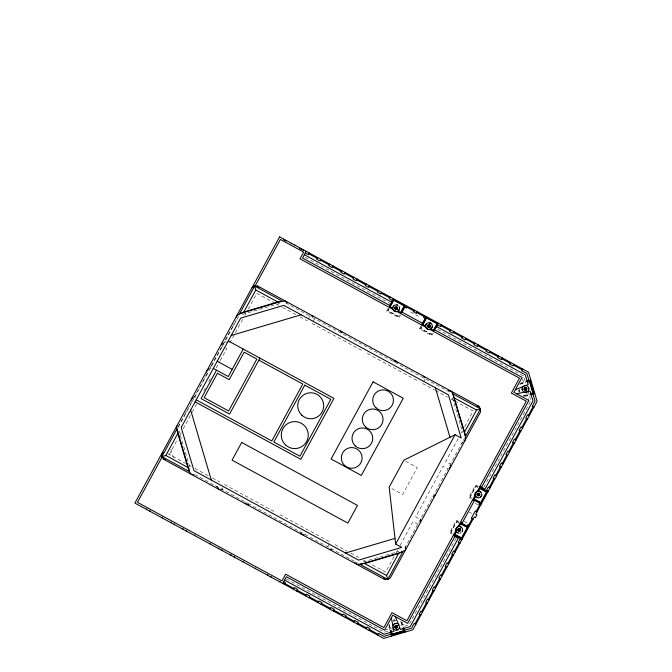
<?xml version="1.0" encoding="UTF-8"?>
<svg xmlns="http://www.w3.org/2000/svg" width="672" height="672" viewBox="0 0 672 672"><rect width="100%" height="100%" fill="white"/><g stroke="black" fill="none" stroke-linecap="round" stroke-linejoin="round"><path stroke-width="0.5" stroke-dasharray="3.36 2.52" d="M405.468 549.234L405.686 546.47M420.496 521.59L420.714 518.834M178.214 426.636L184.296 415.447M184.674 414.75L191.957 401.36L193.536 402.217M193.738 398.076L205.288 376.832M205.666 376.144L208.018 371.809M209.756 368.609L211.252 365.87M211.344 365.702L232.26 327.222M232.579 326.642L236.334 319.729M178.282 427.266L194.418 397.589M194.846 396.799L238.896 315.781M178.441 432.298L179.113 431.071L190.252 468.745L187.933 467.485M169.21 454.482L177.702 438.858M179.701 435.179L181.196 432.424M183.196 428.744L191.688 413.129M192.192 412.205L196.686 403.931M203.759 390.928L205.758 387.248M208.757 381.738L210.756 378.059M216.25 367.954L219.752 361.519M220.248 360.604L226.741 348.65L222.012 346.08L221.97 342.989M229.816 342.997L242.81 319.108M244.81 315.428L245.809 313.589M248.304 308.994L256.805 293.37L278.855 305.365M308.204 319.276L309.918 316.117M221.911 489.275L222.776 487.696M312.942 321.846L314.656 318.696M388.063 308.431L386.618 311.086L399 317.814L400.445 315.16M389.138 308.02L387.635 310.783L398.706 316.798L399.706 314.958M389.021 308.902L388.072 310.657L398.572 316.361L400 313.74M420.84 326.248L419.395 328.902L431.777 335.639L433.222 332.984M421.411 326.76L420.412 328.608L431.483 334.622L432.482 332.774M421.798 326.726L420.848 328.474L431.348 334.186L432.306 332.438M327.743 546.806L329.456 543.656M423.503 381.965L425.216 378.806M394.094 556.508L385.594 572.132L369.978 563.632M396.094 552.829L397.589 550.074M400.092 545.479L413.078 521.581L417.816 524.16L420.428 522.514L420.386 519.422L415.657 516.852L443.134 466.301L447.871 468.88L404.821 548.05M458.203 438.589L445.712 461.563L450.442 464.142M461.202 433.079L462.202 431.239M464.696 426.644L473.189 411.02L454.81 401.024M449.652 465.595L464.68 437.951M456.078 538.289L408.962 624.943L402.948 626.724M483.781 487.334L530.905 400.655L528.242 391.633M461.614 443.604L462.907 442.268M463.31 441.269L465.511 439.589M242.533 314.412L280.216 303.274M520.548 383.015L525.37 381.587M519.624 384.065L525.664 382.276M519.926 384.308L525.655 382.62M523.312 395.774L529.04 394.078M523.194 396.144L529.234 394.363M524.538 396.53L529.368 395.102M363.174 561.935L398.874 551.384M393.17 620.264L395.102 619.693M393.347 620.995L395.354 620.399M393.49 621.289L395.396 620.726M384.619 630.143L392.876 627.698M400.924 625.321L404.905 624.145M393.422 629.538L384.401 632.209L286.415 578.936M219.744 489.384L222.508 489.594M302.669 534.467L305.432 534.677M410.508 311.984L418.396 316.268M305.298 257.376L389.978 303.416M437.707 329.364L523.648 376.093L526.016 384.107M285.558 302.87L309.33 315.798M312.287 317.402L450.694 392.65M282.534 307.364L296.318 314.857M299.998 316.856L307.348 320.855M312.085 323.425L362.628 350.91M367.366 353.48L417.908 380.965M422.646 383.536L434.591 390.037M435.515 390.533L447.46 397.034M451.13 399.025L453.894 400.529M224.582 341.342L229.32 343.921M478.237 486.394L475.583 484.949L468.846 497.339L471.5 498.775M477.725 486.973L475.877 485.965L469.862 497.036L471.71 498.036M477.758 487.36L476.011 486.402L470.299 496.902L472.046 497.86M405.611 461.202L417.278 467.544L402.637 494.466L390.97 488.124M475.104 503.286L477.632 504.664M469.224 512.098L471.752 513.467M464.184 521.363L467.561 523.194M459.018 521.741L456.364 520.296L449.635 532.678L452.29 534.122M458.506 522.312L456.666 521.312L450.643 532.375L452.491 533.383M458.548 522.698L456.792 521.749L451.08 532.249L452.836 533.198M194.527 396.623L196.106 397.48M167.63 453.625L185.749 463.478M189.428 465.469L191.268 466.469M194.939 468.468L208.723 475.969M212.402 477.968L219.752 481.958M224.49 484.537L275.033 512.022M279.77 514.592L330.313 542.077M335.051 544.648L346.996 551.141M350.675 553.14L359.864 558.138M363.544 560.137L365.383 561.137M194.863 474.566L247.892 503.395M248.102 503.513L357.748 563.128M216.586 486.377L217.703 487.847M217.182 486.696L218.828 489.308M522.421 378.714L523.866 383.594M526.646 392.994L528.847 400.436M519.422 389.651L519.985 391.566M519.103 389.693L519.994 392.717M518.398 389.945L518.969 391.877M452.441 397.748L462.697 432.449M402.041 621.844L403.469 626.674M401.285 621.928L402.772 626.968M400.739 621.222L402.436 626.951M389.273 624.607L391.255 631.294M388.903 624.498L390.692 630.538M388.811 626.808L389.945 630.664M170.864 449.24L173.452 457.985"/><path stroke-width="1.01" d="M191.772 400.109L191.915 398.269L193.385 397.152M221.827 344.828L221.97 342.989M450.626 465.394L450.484 467.233L449.014 468.35M206.522 372.448L206.942 370.633L208.891 368.626M236.586 317.167L236.998 315.353L243.818 312.043L277.847 301.988L285.373 301.048L287.372 303.005M405.812 548.335L405.401 550.15L398.58 553.459L364.552 563.514L357.025 564.455M399.479 309.053L398.639 310.598M425.653 325.282L426.493 323.736M426.972 328.801L426.611 328.541A3.402 3.402 0 0 1 427.988 322.82A3.402 3.402 0 0 1 432.256 326.878L431.416 328.423M455.885 529.057L456.725 527.512M475.104 493.718L475.944 492.173M462.496 530.645L462.176 531.476A3.402 3.402 0 0 0 459.102 526.453L461.563 522.203L462.395 522.656L474.104 501.11L473.281 500.657L475.6 496.39L475.012 494.6M481.706 495.306L480.866 496.852M252.025 287.708L254.638 286.062L257.729 286.02L478.85 406.249L480.497 408.862L480.539 411.953L390.373 577.794L387.761 579.44L384.67 579.482L163.548 459.253L161.902 456.641L176.929 429.005L176.887 425.914M254.638 286.062L239.61 313.706L282.282 301.09L254.638 286.062L255.805 290.002L277.847 301.988M162.12 456.994L137.458 502.345L281.988 580.927L285.659 574.19L383.863 627.581L391.978 612.654L406.896 620.768L455.902 530.636M255.058 286.054L280.4 239.442L303.643 252.076L299.972 258.812L392.994 309.389M163.33 452.432L161.86 453.55L161.902 456.641L165.841 455.473L177.828 433.432L176.929 429.005L189.538 471.668L191.184 474.281L193.914 474.911M243.818 312.043L255.805 290.002M216.518 370.18L201.071 398.588L229.555 414.07L259.955 358.151M146.454 509.384L146.765 508.813M291.186 243.844L291.472 243.314M149.78 511.199L150.091 510.619M294.512 245.65L294.798 245.12M243.222 349.054L228.27 376.564L213.301 368.424M303.122 250.337L303.416 249.799M306.205 251.32L302.543 258.056L389.987 305.6M161.944 517.81L162.254 517.238M309.187 252.941L308.272 254.621L305.29 253M170.848 522.648L171.158 522.077M317.646 257.544L316.73 259.224L320.065 261.03L320.981 259.35M174.174 524.462L174.485 523.883M182.834 529.166L183.145 528.595M329.65 264.062L328.734 265.742L332.153 267.607L333.06 265.919M186.119 530.956L186.43 530.376M194.594 535.559L194.905 534.988M341.762 270.648L340.847 272.336L344.173 274.142L345.089 272.462M353.934 277.267L353.018 278.947L356.303 280.736L357.218 279.056M209.84 543.85L210.151 543.278M218.602 548.612L218.912 548.041M366.148 283.912L365.232 285.592L368.516 287.372L369.432 285.692M221.827 550.368L222.138 549.788M230.723 555.206L231.034 554.627M378.294 290.514L377.378 292.194L380.646 293.975L381.562 292.295M233.999 556.987L234.31 556.408M242.878 561.809L243.188 561.238M390.239 297.007L389.323 298.687L392.44 300.384M389.508 305.777L390.466 304.004M391.432 302.24L393.355 298.704M389.642 307.096L393.649 299.712L404.72 305.735L400.705 313.11M389.97 307.154L393.784 300.149L404.284 305.861L400.478 312.866M395.102 308.078L395.447 307.457M395.186 308.549L395.884 307.272L397.16 307.969L396.472 309.246L395.186 308.549L397.16 307.969M395.514 308.725L395.228 309.254L395.858 309.59A1.369 1.369 0 0 0 397.169 309.204L397.513 308.582A1.369 1.369 0 0 0 397.118 307.264L396.497 306.919A1.369 1.369 0 0 0 395.178 307.314L394.842 307.936A1.369 1.369 0 0 0 395.228 309.254L395.858 309.59L396.144 309.07M396.211 307.448L396.497 306.919L397.118 307.264L396.833 307.784M255.335 568.579L255.646 568.008M395.506 310.876L394.842 310.708M396.908 309.061L397.253 308.44M401.89 312.505L405.737 305.432M407.417 306.348L406.501 308.028L404.821 307.112M267.523 575.215L267.834 574.636M414.574 310.237L413.658 311.917L416.38 313.396L417.295 311.716M270.816 577.004L271.127 576.425M279.695 581.826L280.006 581.255M424.452 315.605L423.536 317.285L425.216 318.2M421.798 324.484L426.132 316.52M421.865 325.088L422.764 323.425L401.772 312.01L401.318 312.841L398.059 311.069L396.262 311.657M422.419 324.912L426.426 317.537L437.497 323.551L433.49 330.935M422.755 324.979L426.56 317.974L437.06 323.686L433.255 330.683M282.752 583.489L286.415 576.752L384.619 630.143L392.734 615.216L407.652 623.33L454.894 536.449M284.449 584.413L285.365 582.733L283.66 581.809M427.879 325.903L428.224 325.273M427.972 326.374L428.66 325.088L429.946 325.786L429.248 327.071L427.972 326.374L429.946 325.786M428.299 326.55L428.005 327.079L428.635 327.415A1.369 1.369 0 0 0 429.954 327.029L430.29 326.399A1.369 1.369 0 0 0 429.904 325.08L429.274 324.744A1.369 1.369 0 0 0 427.963 325.13L427.619 325.76A1.369 1.369 0 0 0 428.005 327.079L428.635 327.415L428.921 326.886M428.988 325.273L429.274 324.744L429.904 325.08L429.618 325.609M429.685 326.886L430.03 326.256M431.088 327.995L431.407 327.415M293.387 589.277L294.302 587.597L297.57 589.369L296.663 591.049M436.111 327.676L438.514 323.257M441.47 324.862L440.555 326.542L437.598 324.937M305.575 595.896L306.491 594.216L309.851 596.047L308.935 597.727M450.458 329.75L449.543 331.43L452.945 333.278L453.86 331.598M462.672 336.386L461.756 338.066L465.133 339.906L466.049 338.226M317.948 602.633L318.864 600.953L321.972 602.641L321.056 604.321M330.053 609.21L330.96 607.522L334.219 609.294L333.304 610.974M474.844 343.006L473.928 344.686L477.221 346.475L478.128 344.795M342.174 615.796L343.09 614.116L346.139 615.779L345.223 617.459M486.94 349.583L486.024 351.263L489.25 353.018L490.157 351.338M395.648 544.06L455.095 434.717L461.202 438.035L448.442 394.867L283.811 305.365L240.652 318.125L181.196 427.468L193.939 470.618L358.588 560.137L401.747 547.378L395.648 544.06L389.172 487.15L403.813 460.228L455.095 434.717M498.599 355.925L497.683 357.605L501.379 359.612L502.295 357.932M353.884 622.163L354.791 620.483L358.201 622.331L357.286 624.011M387.761 579.44L360.116 564.413L402.788 551.796L387.761 579.44L386.593 575.501L398.58 553.459M448.484 390.592L451.214 391.222L452.861 393.834L465.469 436.498L464.57 432.071L476.557 410.029L480.497 408.862L465.469 436.498L465.511 439.589L464.209 440.924M365.845 628.664L366.761 626.984L369.936 628.715L369.029 630.395M510.686 362.494L509.771 364.174L512.996 365.929L513.904 364.249M377.832 635.183L378.748 633.503L383.964 636.342L391.012 634.259M522.698 369.02L521.783 370.709L526.882 373.472L528.965 380.52M395.648 627.64L396.631 625.834L395.228 626.245L395.648 627.64L397.043 627.228L396.631 625.834M524.95 389.819L525.932 388.013L524.53 388.424L524.95 389.819L526.344 389.407L525.932 388.013M456.742 528.52L456.574 529.183M475.952 493.181L476.272 492.601M458.06 526.672L475.121 495.289M477.271 491.324L526.277 401.192L511.358 393.078L519.473 378.151L429.736 329.364M480.774 486.864L478.456 491.131L476.633 491.61M458.119 529.67L458.455 529.049M477.33 494.332L477.674 493.71M458.203 530.141L458.9 528.864L460.177 529.561L459.48 530.838L458.203 530.141L460.177 529.561M477.414 494.802L478.111 493.525L479.396 494.214L478.699 495.499L477.414 494.802L479.396 494.214M481.606 487.318L528.847 400.436L513.92 392.322L522.035 377.395L434.549 329.834M458.531 530.326L458.245 530.846L458.867 531.191A1.369 1.369 0 0 0 460.186 530.796L460.522 530.174A1.369 1.369 0 0 0 460.135 528.856L459.514 528.52A1.369 1.369 0 0 0 458.195 528.906L457.859 529.528A1.369 1.369 0 0 0 458.245 530.846L458.867 531.191L459.152 530.662M459.228 529.04L459.514 528.52L460.135 528.856L459.85 529.385M477.742 494.978L477.456 495.508L478.086 495.844A1.369 1.369 0 0 0 479.405 495.457L479.741 494.827A1.369 1.369 0 0 0 479.354 493.517L478.724 493.172A1.369 1.369 0 0 0 477.406 493.567L477.07 494.189A1.369 1.369 0 0 0 477.456 495.508L478.086 495.844L478.372 495.323M478.439 493.702L478.724 493.172L479.354 493.517L479.069 494.038M459.925 530.653L460.261 530.032M479.136 495.314L479.48 494.684M467.065 526.117L467.83 524.714L469.51 525.622M479.548 503.152L478.792 504.554L480.472 505.47M415.027 623.86L419.966 614.771M421.672 611.638L426.544 602.675M428.282 599.474L433.171 590.486M434.885 587.328L439.648 578.567M441.42 575.308L446.006 566.874M447.913 563.371L452.558 554.828M454.356 551.51L459.127 542.749M460.799 539.666L461.185 538.961M468.67 525.168L472.156 518.759M476.146 511.426L479.632 505.008M487.124 491.224L487.502 490.526M489.182 487.435L493.895 478.775M495.734 475.39L500.312 466.964M502.253 463.403L506.839 454.961M508.645 451.643L513.349 442.991M515.197 439.589L519.994 430.76M521.833 427.384L526.613 418.597M528.419 415.271L533.165 406.543M393.716 305.92L392.876 307.465A3.402 3.402 0 0 1 397.799 305.273L396.976 304.954M433.507 496.877L435.456 494.869M515.332 389.718L528.15 384.569L525.26 374.783L436.38 326.458L434.095 330.658L430.836 328.885L429.038 329.473M516.516 393.733L527.209 391.81A3.402 3.402 0 0 0 528.696 387.954L528.52 387.542M457.414 526.957L458.228 526.596A3.402 3.402 0 0 0 458.396 533.156L456.851 532.316M394.363 623.843L396.052 623.339M397.908 629.639L396.22 630.134M231.21 335.479L301.174 314.798M526.201 381.343L530.796 379.982M527.68 381.679L529.696 381.091L533.266 393.17L530.242 394.061M527.562 382.057L529.477 381.486L532.862 392.952L530.956 393.515M524.807 388.03L525.487 387.828M524.639 388.777L524.068 388.954L524.269 389.634A1.369 1.369 0 0 0 525.47 390.289L526.159 390.088A1.369 1.369 0 0 0 526.814 388.878L526.613 388.198A1.369 1.369 0 0 0 525.403 387.542L524.723 387.744A1.369 1.369 0 0 0 524.068 388.954L524.269 389.634L524.84 389.458M526.033 388.366L526.613 388.198L526.814 388.878L526.235 389.046M525.386 390.004L526.067 389.802M526.226 391.591L526.865 391.406M526.403 392.171L530.082 391.087L532.972 400.873L484.974 489.149L479.942 486.41M530.2 394.859L534.794 393.498M345.5 553.031L395.002 538.398M395.506 625.85L396.186 625.649M395.338 626.606L394.766 626.774L394.968 627.455A1.369 1.369 0 0 0 396.169 628.11L396.85 627.908A1.369 1.369 0 0 0 397.513 626.699L397.312 626.018A1.369 1.369 0 0 0 396.102 625.363L395.422 625.565A1.369 1.369 0 0 0 394.766 626.774L394.968 627.455L395.539 627.287M396.732 626.186L397.312 626.018L397.513 626.699L396.934 626.875M396.085 627.824L396.766 627.623M404.527 630.26L411.6 628.169L414.196 623.406L415.859 624.305M391.373 635.494L404.888 631.495M524.479 385.652L525.353 385.518A3.402 3.402 0 0 1 528.335 387.139L528.427 387.341M331.447 549.394L329.389 549.427L331.229 549.562M311.17 315.941L313.009 316.075M394.094 361.024L395.934 361.166L397.27 362.46M477.011 406.106L478.85 406.249M163.548 459.253L165.388 459.396M245.129 503.042L246.464 504.336L248.304 504.479M394.111 360.746L395.934 361.166M246.464 504.336L248.287 504.756M300.409 533.098L301.745 534.391L303.568 534.811M429.752 322.778L431.298 323.618M395.38 311.564L393.834 310.724M427.333 329.062L428.156 329.381M479.203 491.207L480.749 492.047M459.984 526.546L461.53 527.386M283.5 239.66L286.062 241.055M299.678 248.464L302.266 249.866M308.734 253.781L317.192 258.384M320.519 260.19L329.196 264.902M332.606 266.759L341.309 271.496M344.627 273.302L353.48 278.107M356.756 279.896L365.694 284.752M368.978 286.532L377.832 291.354M381.108 293.135L389.777 297.847M406.955 307.188L414.112 311.077M416.833 312.556L423.99 316.445M441.017 325.702L449.996 330.59M453.398 332.438L462.21 337.226M465.595 339.066L474.382 343.846M477.674 345.635L486.478 350.423M489.703 352.178L498.137 356.765M501.841 358.772L510.233 363.334M513.45 365.089L522.236 369.86M304.374 254.688L391.818 302.232L389.533 306.432L392.792 308.204M429.71 323.316L430.29 323.627M396.354 307.188L396.976 307.524M429.131 325.004L429.761 325.349M395.707 307.6L395.178 307.314L394.842 307.936L395.363 308.221M396.984 308.297L397.513 308.582L397.169 309.204L396.648 308.918M428.484 325.416L427.963 325.13L427.619 325.76L428.148 326.046M429.761 326.113L430.29 326.399L429.954 327.029L429.425 326.743M395.371 308.994L396.001 309.33M428.148 326.81L428.778 327.155M422.31 324.257L425.569 326.029L426.056 327.852M396.959 311.548L425.771 327.214M524.53 388.424L526.344 389.407M534.005 406.997L532.325 406.081L535.038 401.092L532.955 394.044M529.259 415.724L527.579 414.817L525.773 418.144L527.453 419.059M522.673 427.846L520.993 426.93L519.154 430.307L520.834 431.222M480.497 408.862L452.861 393.834L464.57 432.071M454.516 398.042L476.557 410.029M516.037 440.042L514.357 439.127L512.509 442.537L514.189 443.444M509.485 452.105L507.805 451.189L505.999 454.507L507.679 455.423M503.093 463.856L501.413 462.941L499.472 466.511L501.152 467.426M496.574 475.843L494.894 474.928L493.046 478.321L494.735 479.237M228.253 340.914L333.95 398.387L300.821 459.329L195.124 401.864M258.863 360.158L302.77 384.04L271.824 440.958L196.216 399.848M490.022 487.889L488.342 486.973L486.662 490.064L488.342 490.98M480.001 487.36L487.964 491.686M479.573 487.973L486.948 491.988L480.934 503.051L473.55 499.044M479.506 488.309L486.511 492.114L480.799 502.614L473.802 498.809M478.582 493.441L479.212 493.777M477.935 493.853L477.406 493.567L477.07 494.189L477.599 494.474M479.212 494.542L479.741 494.827L479.405 495.457L478.876 495.172M477.599 495.239L478.229 495.583M473.273 499.741L481.228 504.067M217.207 361.242L232.176 369.382M476.986 511.879L475.306 510.964L471.316 518.305L472.996 519.212M460.79 522.698L468.745 527.024M460.354 523.312L467.737 527.327L461.714 538.398L454.339 534.383M460.295 523.648L467.292 527.453L461.588 537.961L454.583 534.148M459.371 528.78L459.992 529.116M458.716 529.192L458.195 528.906L457.859 529.528L458.38 529.813M460.001 529.889L460.522 530.174L460.186 530.796L459.656 530.51M458.388 530.586L459.01 530.922M454.054 535.08L462.017 539.406M461.63 540.112L459.967 539.213L458.296 542.296L459.959 543.203M455.188 551.964L453.524 551.057L451.727 554.375L453.39 555.282M448.745 563.825L447.082 562.918L445.175 566.42L446.838 567.328M442.252 575.761L440.588 574.854L438.816 578.113L440.479 579.012M435.716 587.782L434.053 586.883L432.34 590.041L433.994 590.94M165.841 455.473L187.883 467.46L189.538 471.668L161.902 456.641M364.552 563.514L386.593 575.501M429.114 599.928L427.451 599.021L425.712 602.221L427.375 603.128M422.503 612.083L420.84 611.184L419.135 614.317L420.798 615.224M395.228 626.245L397.043 627.228M284.584 580.121L384.182 634.267L393.968 631.378L391.322 617.82M284.911 583.573L293.84 588.437M297.116 590.209L306.029 595.056M309.389 596.887L318.41 601.793M321.518 603.481L330.506 608.37M333.757 610.134L342.628 614.956M345.685 616.619L354.337 621.323M357.739 623.171L366.299 627.824M369.482 629.555L378.286 634.343M476.062 496.969L476.784 497.498M341.989 332.405L340.654 331.103L341.771 332.573M355.018 562.498L356.362 563.8M423.57 376.194L424.696 377.656M257.729 286.02L258.846 287.49M383.552 578.012L384.67 579.482M300.628 532.93L301.745 534.391M217.703 487.847L218.828 489.308M522.446 390.482L522.043 389.004M392.902 309.095L393.28 310.036M395.329 616.636L400.487 629.454L410.264 626.564L458.262 538.28L454.062 535.996L456.38 531.737L455.792 529.939M392.876 627.698L393.238 628.513A3.402 3.402 0 0 0 399.437 627.53M530.2 380.159L534.198 393.674M526.319 388.282L526.52 388.962M525.571 388.114L525.403 387.542L524.723 387.744L524.891 388.315M525.983 389.508L526.159 390.088L525.47 390.289L525.302 389.71M524.353 388.861L524.555 389.55M428.66 325.088L429.248 327.071M478.111 493.525L478.699 495.499M435.364 387.752L449.996 437.254M395.884 307.272L396.472 309.246M458.9 528.864L459.48 530.838M403.754 627.64L405.073 632.1M403.074 627.976L403.964 630.991L391.877 634.561L390.986 631.546M402.998 628.866L403.561 630.773L392.095 634.166L391.532 632.251M397.018 626.102L397.219 626.783M396.27 625.934L396.102 625.363L395.422 625.565L395.59 626.136M396.682 627.337L396.85 627.908L396.169 628.11L396.001 627.539M395.052 626.69L395.254 627.371M390.23 631.63L391.549 636.09M190.646 410.08L211.31 480.068M177.828 433.432L187.883 467.46M528.696 387.954L528.839 388.828M460.967 532.753A3.402 3.402 0 0 1 460.152 533.114M481.664 493.55A3.402 3.402 0 0 1 477.901 497.868A3.402 3.402 0 0 1 475.574 492.635A3.402 3.402 0 0 1 481.303 492.736M432.256 326.878A3.402 3.402 0 0 1 426.611 328.541M399.076 306.482A3.402 3.402 0 0 1 397.555 311.363A3.402 3.402 0 0 1 392.918 309.221M392.834 625.943A3.402 3.402 0 0 1 397.757 623.75M398.479 624.271A3.402 3.402 0 0 1 399.034 624.96M525.529 392.314A3.402 3.402 0 0 1 523.664 386.014M279.644 236.88L134.896 503.101L383.746 638.4L412.877 629.79L474.239 516.919L475.432 517.574L476.935 514.819L475.734 514.172L537.104 401.31L528.486 372.17L279.644 236.88M217.434 373.279L204.17 397.673L228.631 410.97L256.855 359.066L244.138 352.162L229.186 379.663L217.434 373.279M241.693 442.453L232.075 460.144L347.852 523.093L357.47 505.403L241.693 442.453M304.777 385.132L273.832 442.05L299.897 456.229L330.851 399.302L304.777 385.132M373.069 381.83L331.111 459.001L361.309 475.432L403.267 398.252L373.069 381.83M285.491 444.872A13.49 13.49 0 0 0 307.894 438.253A13.49 13.49 0 0 0 290.951 422.159A13.49 13.49 0 0 0 285.491 444.872M301.778 415.187A12.986 12.986 0 0 0 323.35 408.803A12.986 12.986 0 0 0 307.045 393.313A12.986 12.986 0 0 0 301.778 415.187M375.934 407.753A10.374 10.374 0 0 0 393.154 402.662A10.374 10.374 0 0 0 380.134 390.289A10.374 10.374 0 0 0 375.934 407.753M344.56 465.444A10.374 10.374 0 0 0 361.788 460.354A10.374 10.374 0 0 0 348.768 447.98A10.374 10.374 0 0 0 344.56 465.444M355.228 445.838A10.374 10.374 0 0 0 372.448 440.748A10.374 10.374 0 0 0 359.428 428.375A10.374 10.374 0 0 0 355.228 445.838M365.543 426.863A10.374 10.374 0 0 0 382.763 421.772A10.374 10.374 0 0 0 369.743 409.399A10.374 10.374 0 0 0 365.543 426.863"/></g></svg>
